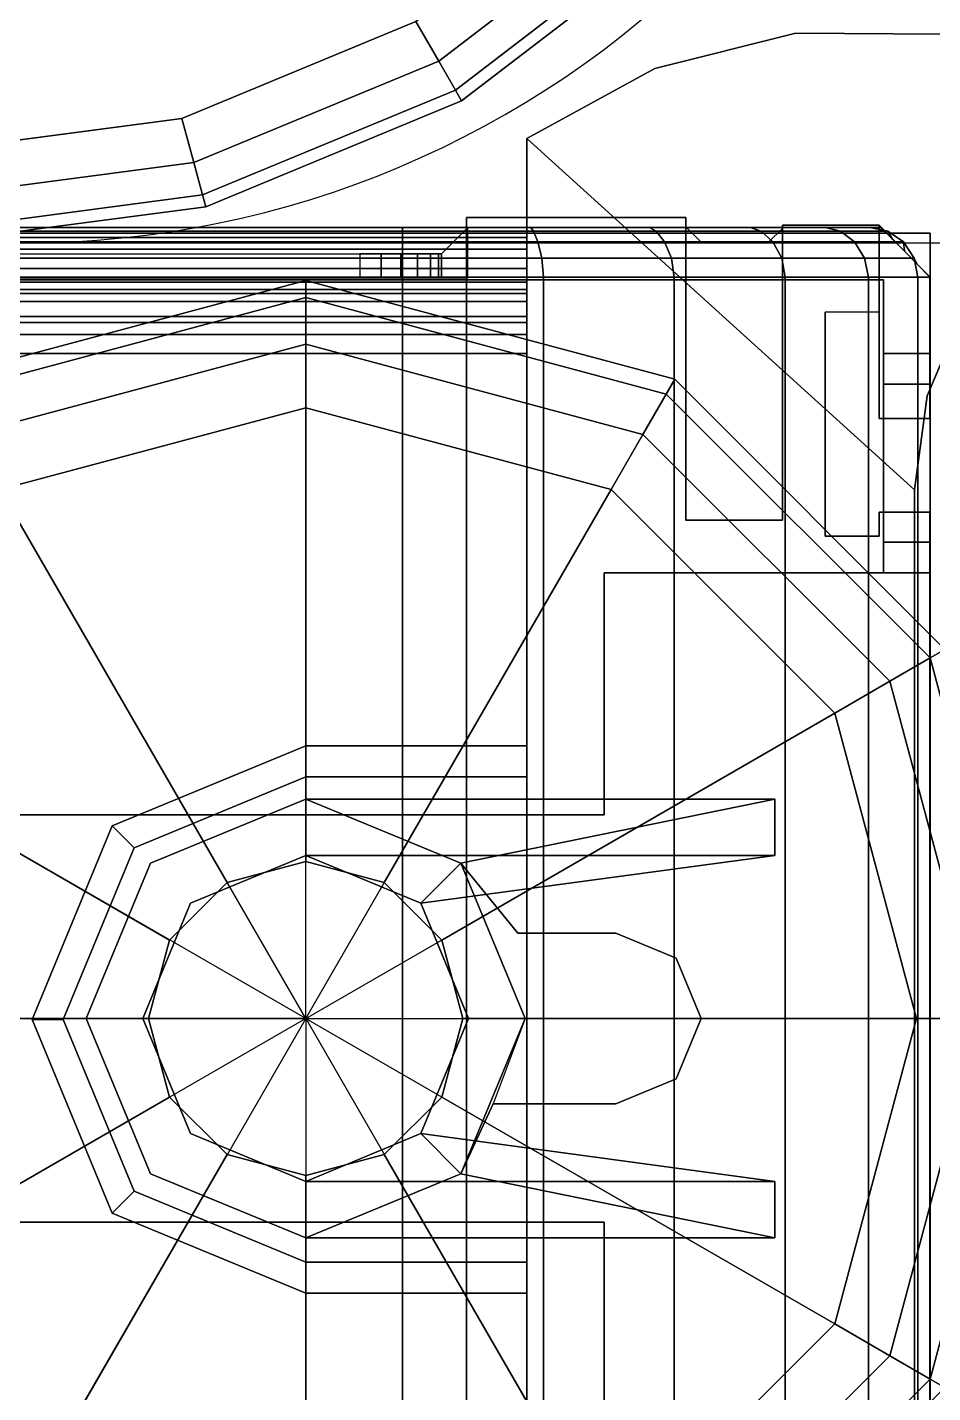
# Model space of a CAD drawing. Extents: x -170 to 1783, y -20 to 1205.
# Drawn here: x 526.998 to 528.165, y 285.153 to 286.914 of the extents above; entities that cross this region are included whole.
import ezdxf

# ---------------------------------------------------------------- set-up
doc = ezdxf.new("R2010")
doc.units = 0
doc.header["$LTSCALE"] = 96
doc.header["$MEASUREMENT"] = 0
for name, color, linetype in [('A-FURN-3-PANEL-GLIDE', 7, 'Continuous'), ('A-FURN-3-PANEL-GLIDE-HOUSING', 7, 'Continuous'), ('A-FURN-3-PANEL-RACE', 7, 'Continuous'), ('A-FURN-3-PANEL-SIDE1', 7, 'Continuous'), ('A-FURN-3-PANEL-TOPCAP', 7, 'Continuous'), ('A-FURN-3-PANEL-TRIM', 7, 'Continuous'), ('A-FURN-3-WKSF-TOP', 7, 'Continuous'), ('A-FURN-3-WKSF-TRIM', 7, 'Continuous'), ('A-FURN-P-PNLS', 7, 'Continuous'), ('A-FURN-P-PNLS-POWR', 7, 'Continuous'), ('A-FURN-P-WKSF', 7, 'Continuous'), ('MAIN_PANEL', 7, 'Continuous'), ('MAIN_WKSURF', 7, 'Continuous')]:
    doc.layers.add(name, color=color, linetype=linetype)

# ---------------------------------------------------------------- blocks, each defined once
blk = doc.blocks.new('EC-EFP-444')
at = {"layer": 'A-FURN-3-PANEL-GLIDE', "color": 20, "linetype": 'Continuous'}
for points in [[(0.0798, 1.4649, 0.2464), (0.0608, 1.4759, 0.1642), (0.4091, 1.8242, 0.1642), (0.4201, 1.8052, 0.2464)], [(0.0608, 1.4759, 0.1642), (0.0798, 1.4649, 0.0821), (0.4201, 1.8052, 0.0821), (0.4091, 1.8242, 0.1642)], [(0.1319, 1.4348, 0.3065), (0.0798, 1.4649, 0.2464), (0.4201, 1.8052, 0.2464), (0.4502, 1.7531, 0.3065)], [(0.0798, 1.4649, 0.0821), (0.1319, 1.4348, 0.022), (0.4502, 1.7531, 0.022), (0.4201, 1.8052, 0.0821)], [(0.7837, 1.1754, 0.3285), (0.4912, 1.682, 0.3285), (0.885, 1.7875, 0.3285), (0.885, 1.2025, 0.3285)], [(0.885, 1.2025, 0.3285), (0.885, 1.7875, 0.3285), (1.2787, 1.682, 0.3285), (0.9862, 1.1754, 0.3285)], [(0.203, 1.3937, 0.3285), (0.1319, 1.4348, 0.3065), (0.4502, 1.7531, 0.3065), (0.4912, 1.682, 0.3285)], [(0.1319, 1.4348, 0.022), (0.203, 1.3937), (0.4912, 1.682), (0.4502, 1.7531, 0.022)], [(0.7096, 1.1013, 0.3285), (0.203, 1.3937, 0.3285), (0.4912, 1.682, 0.3285), (0.7837, 1.1754, 0.3285)], [(0.9862, 1.1754, 0.3285), (1.2787, 1.682, 0.3285), (1.567, 1.3937, 0.3285), (1.0604, 1.1013, 0.3285)], [(-0.0447, 1, 0.2464), (-0.0668, 1, 0.1642), (0.0608, 1.4759, 0.1642), (0.0798, 1.4649, 0.2464)], [(-0.0668, 1, 0.1642), (-0.0447, 1, 0.0821), (0.0798, 1.4649, 0.0821), (0.0608, 1.4759, 0.1642)], [(0.0154, 1, 0.3065), (-0.0447, 1, 0.2464), (0.0798, 1.4649, 0.2464), (0.1319, 1.4348, 0.3065)], [(-0.0447, 1, 0.0821), (0.0154, 1, 0.022), (0.1319, 1.4348, 0.022), (0.0798, 1.4649, 0.0821)], [(0.0975, 1, 0.3285), (0.0154, 1, 0.3065), (0.1319, 1.4348, 0.3065), (0.203, 1.3937, 0.3285)], [(0.0154, 1, 0.022), (0.0975, 1), (0.203, 1.3937), (0.1319, 1.4348, 0.022)], [(0.6825, 1, 0.3285), (0.0975, 1, 0.3285), (0.203, 1.3937, 0.3285), (0.7096, 1.1013, 0.3285)], [(1.0604, 1.1013, 0.3285), (1.567, 1.3937, 0.3285), (1.6725, 1, 0.3285), (1.0875, 1, 0.3285)], [(0.7837, 1.1754, 3.5747), (0.7837, 1.1754, 0.3285), (0.885, 1.2025, 0.3285), (0.885, 1.2025, 3.5747)], [(0.885, 1.2025, 3.5747), (0.885, 1.2025, 0.3285), (0.9862, 1.1754, 0.3285), (0.9862, 1.1754, 3.5747)], [(0.7096, 1.1013, 3.5747), (0.7096, 1.1013, 0.3285), (0.7837, 1.1754, 0.3285), (0.7837, 1.1754, 3.5747)], [(0.9862, 1.1754, 3.5747), (0.9862, 1.1754, 0.3285), (1.0604, 1.1013, 0.3285), (1.0604, 1.1013, 3.5747)], [(0.6825, 1, 3.5747), (0.6825, 1, 0.3285), (0.7096, 1.1013, 0.3285), (0.7096, 1.1013, 3.5747)], [(1.0604, 1.1013, 3.5747), (1.0604, 1.1013, 0.3285), (1.0875, 1, 0.3285), (1.0875, 1, 3.5747)], [(0.0798, 0.5351, 0.2464), (0.0608, 0.5241, 0.1642), (-0.0668, 1, 0.1642), (-0.0447, 1, 0.2464)], [(0.0608, 0.5241, 0.1642), (0.0798, 0.5351, 0.0821), (-0.0447, 1, 0.0821), (-0.0668, 1, 0.1642)], [(0.1319, 0.5652, 0.3065), (0.0798, 0.5351, 0.2464), (-0.0447, 1, 0.2464), (0.0154, 1, 0.3065)], [(0.0798, 0.5351, 0.0821), (0.1319, 0.5652, 0.022), (0.0154, 1, 0.022), (-0.0447, 1, 0.0821)], [(0.203, 0.6063, 0.3285), (0.1319, 0.5652, 0.3065), (0.0154, 1, 0.3065), (0.0975, 1, 0.3285)], [(0.1319, 0.5652, 0.022), (0.203, 0.6063), (0.0975, 1), (0.0154, 1, 0.022)], [(0.7096, 0.8988, 0.3285), (0.203, 0.6063, 0.3285), (0.0975, 1, 0.3285), (0.6825, 1, 0.3285)], [(0.7096, 0.8988, 3.5747), (0.7096, 0.8988, 0.3285), (0.6825, 1, 0.3285), (0.6825, 1, 3.5747)], [(1.0875, 1, 3.5747), (1.0875, 1, 0.3285), (1.0604, 0.8988, 0.3285), (1.0604, 0.8988, 3.5747)], [(1.0875, 1, 0.3285), (1.6725, 1, 0.3285), (1.567, 0.6063, 0.3285), (1.0604, 0.8988, 0.3285)], [(0.7837, 0.8246, 0.3285), (0.4912, 0.318, 0.3285), (0.203, 0.6063, 0.3285), (0.7096, 0.8988, 0.3285)], [(0.7837, 0.8246, 3.5747), (0.7837, 0.8246, 0.3285), (0.7096, 0.8988, 0.3285), (0.7096, 0.8988, 3.5747)], [(1.0604, 0.8988, 3.5747), (1.0604, 0.8988, 0.3285), (0.9862, 0.8246, 0.3285), (0.9862, 0.8246, 3.5747)], [(1.0604, 0.8988, 0.3285), (1.567, 0.6063, 0.3285), (1.2787, 0.318, 0.3285), (0.9862, 0.8246, 0.3285)], [(0.885, 0.7975, 0.3285), (0.885, 0.2125, 0.3285), (0.4912, 0.318, 0.3285), (0.7837, 0.8246, 0.3285)], [(0.885, 0.7975, 3.5747), (0.885, 0.7975, 0.3285), (0.7837, 0.8246, 0.3285), (0.7837, 0.8246, 3.5747)], [(0.9862, 0.8246, 3.5747), (0.9862, 0.8246, 0.3285), (0.885, 0.7975, 0.3285), (0.885, 0.7975, 3.5747)], [(0.9862, 0.8246, 0.3285), (1.2787, 0.318, 0.3285), (0.885, 0.2125, 0.3285), (0.885, 0.7975, 0.3285)], [(0.4912, 0.318, 0.3285), (0.4502, 0.2469, 0.3065), (0.1319, 0.5652, 0.3065), (0.203, 0.6063, 0.3285)], [(0.4502, 0.2469, 0.022), (0.4912, 0.318), (0.203, 0.6063), (0.1319, 0.5652, 0.022)], [(0.4502, 0.2469, 0.3065), (0.4201, 0.1948, 0.2464), (0.0798, 0.5351, 0.2464), (0.1319, 0.5652, 0.3065)], [(0.4201, 0.1948, 0.0821), (0.4502, 0.2469, 0.022), (0.1319, 0.5652, 0.022), (0.0798, 0.5351, 0.0821)], [(0.4201, 0.1948, 0.2464), (0.4091, 0.1758, 0.1642), (0.0608, 0.5241, 0.1642), (0.0798, 0.5351, 0.2464)], [(0.4091, 0.1758, 0.1642), (0.4201, 0.1948, 0.0821), (0.0798, 0.5351, 0.0821), (0.0608, 0.5241, 0.1642)], [(0.885, 0.2125, 0.3285), (0.885, 0.1304, 0.3065), (0.4502, 0.2469, 0.3065), (0.4912, 0.318, 0.3285)], [(0.885, 0.1304, 0.022), (0.885, 0.2125), (0.4912, 0.318), (0.4502, 0.2469, 0.022)], [(1.2787, 0.318, 0.3285), (1.3198, 0.2469, 0.3065), (0.885, 0.1304, 0.3065), (0.885, 0.2125, 0.3285)], [(1.3198, 0.2469, 0.022), (1.2787, 0.318), (0.885, 0.2125), (0.885, 0.1304, 0.022)], [(0.885, 0.1304, 0.3065), (0.885, 0.0703, 0.2464), (0.4201, 0.1948, 0.2464), (0.4502, 0.2469, 0.3065)], [(0.885, 0.0703, 0.0821), (0.885, 0.1304, 0.022), (0.4502, 0.2469, 0.022), (0.4201, 0.1948, 0.0821)], [(1.3198, 0.2469, 0.3065), (1.3499, 0.1948, 0.2464), (0.885, 0.0703, 0.2464), (0.885, 0.1304, 0.3065)], [(1.3499, 0.1948, 0.0821), (1.3198, 0.2469, 0.022), (0.885, 0.1304, 0.022), (0.885, 0.0703, 0.0821)], [(0.885, 0.0703, 0.2464), (0.885, 0.0483, 0.1642), (0.4091, 0.1758, 0.1642), (0.4201, 0.1948, 0.2464)], [(0.885, 0.0483, 0.1642), (0.885, 0.0703, 0.0821), (0.4201, 0.1948, 0.0821), (0.4091, 0.1758, 0.1642)], [(1.3499, 0.1948, 0.2464), (1.3609, 0.1758, 0.1642), (0.885, 0.0483, 0.1642), (0.885, 0.0703, 0.2464)], [(1.3609, 0.1758, 0.1642), (1.3499, 0.1948, 0.0821), (0.885, 0.0703, 0.0821), (0.885, 0.0483, 0.1642)]]:
    blk.add_3dface(points, dxfattribs=at)
at = {"layer": 'A-FURN-3-PANEL-GLIDE', "color": 20, "linetype": 'Continuous', "invisible_edges": 12}
for points in [[(0.885, 1), (0.885, 1.7875), (0.4912, 1.682)], [(0.885, 1), (1.2787, 1.682), (0.885, 1.7875)], [(0.885, 1), (0.4912, 1.682), (0.203, 1.3937)], [(0.885, 1), (1.567, 1.3937), (1.2787, 1.682)], [(0.885, 1), (0.203, 1.3937), (0.0975, 1)], [(0.885, 1), (1.6725, 1), (1.567, 1.3937)], [(0.885, 1), (0.0975, 1), (0.203, 0.6063)], [(0.885, 1), (0.203, 0.6063), (0.4912, 0.318)], [(0.885, 1), (0.4912, 0.318), (0.885, 0.2125)], [(0.885, 1), (0.885, 0.2125), (1.2787, 0.318)], [(0.885, 1), (1.2787, 0.318), (1.567, 0.6063)], [(0.885, 1), (1.567, 0.6063), (1.6725, 1)]]:
    blk.add_3dface(points, dxfattribs=at)
at = {"layer": 'A-FURN-3-PANEL-GLIDE-HOUSING', "color": 40, "linetype": 'Continuous'}
for points in [[(0.6, 1.3543, 4.1997), (0.6, 1.3143, 4.2397), (0.8848, 1.3143, 4.2397), (0.8848, 1.3543, 4.1997)], [(0.6, 1.3543, 3.6147), (0.6, 1.3543, 4.1997), (0.8848, 1.3543, 4.1997), (0.8848, 1.3543, 3.6147)], [(0.6, 1.3143, 3.5747), (0.6, 1.3543, 3.6147), (0.8848, 1.3543, 3.6147), (0.8848, 1.3143, 3.5747)], [(1.1344, 1.2509, 3.6147), (0.8848, 1.3543, 3.6147), (0.8848, 1.3543, 4.1997), (1.1344, 1.2509, 4.1997)], [(1.1344, 1.2509, 4.1997), (0.8848, 1.3543, 4.1997), (0.8848, 1.3143, 4.2397), (1.1061, 1.2227, 4.2397)], [(1.1061, 1.2227, 3.5747), (0.8848, 1.3143, 3.5747), (0.8848, 1.3543, 3.6147), (1.1344, 1.2509, 3.6147)], [(0.6849, 1.2001, 2.2447), (0.885, 1.283, 3.5747), (0.28, 1.283, 3.5747), (0.28, 1.283, 3.3867)], [(0.28, 1.21, 3.5747), (0.28, 1.21, 3.3867), (0.28, 1.283, 3.3867), (0.28, 1.283, 3.5747)], [(0.28, 1.283, 3.3867), (0.28, 1.21, 3.3867), (0.7365, 1.1485, 2.2447), (0.6849, 1.2001, 2.2447)], [(0.885, 1.283, 3.5747), (0.6849, 1.2001, 2.2447), (0.6849, 1.2001, 1.7347), (0.885, 1.283, 1.7347)], [(1.0851, 1.2001, 3.5747), (0.885, 1.283, 3.5747), (0.885, 1.283, 1.7347), (1.0851, 1.2001, 1.7347)], [(1.2378, 1.0013, 4.1997), (1.1344, 1.2509, 4.1997), (1.1061, 1.2227, 4.2397), (1.1978, 1.0013, 4.2397)], [(1.1978, 1.0013, 3.5747), (1.1061, 1.2227, 3.5747), (1.1344, 1.2509, 3.6147), (1.2378, 1.0013, 3.6147)], [(1.2378, 1.0013, 3.6147), (1.1344, 1.2509, 3.6147), (1.1344, 1.2509, 4.1997), (1.2378, 1.0013, 4.1997)], [(0.28, 1.21, 3.3867), (0.28, 1.21, 3.5747), (0.885, 1.21, 3.5747), (0.7365, 1.1485, 2.2447)], [(0.6849, 1.2001, 1.7347), (0.602, 1, 1.7347), (0.602, 1, 2.2447), (0.6849, 1.2001, 2.2447)], [(0.6849, 1.2001, 2.2447), (0.602, 1, 2.2447), (0.6432, 1.11, 2.2447)], [(0.6432, 1.11, 1.7347), (0.6849, 1.2001, 1.7347), (0.6849, 1.2001, 2.2447), (0.6432, 1.11, 2.2447)], [(0.885, 1.21, 1.7347), (0.7365, 1.1485, 1.7347), (0.7365, 1.1485, 2.2447), (0.885, 1.21, 3.5747)], [(1.0335, 1.1485, 1.7347), (0.885, 1.21, 1.7347), (0.885, 1.21, 3.5747), (1.0335, 1.1485, 3.5747)], [(1.168, 1, 3.5747), (1.0851, 1.2001, 3.5747), (1.0851, 1.2001, 1.7347), (1.168, 1, 1.7347)], [(0.7365, 1.1485, 1.7347), (0.675, 1, 1.7347), (0.675, 1, 2.2447), (0.7365, 1.1485, 2.2447)], [(1.095, 1, 1.7347), (1.0335, 1.1485, 1.7347), (1.0335, 1.1485, 3.5747), (1.095, 1, 3.5747)], [(0.485, 1.11, 2.2447), (0.4072, 1.0778, 2.2447), (0.4072, 1.0778, 1.7347), (0.485, 1.11, 1.7347)], [(0.485, 1.11, 1.7347), (0.6432, 1.11, 1.7347), (0.6432, 1.11, 2.2447), (0.485, 1.11, 2.2447)], [(0.4072, 1.0778, 2.2447), (0.375, 1, 2.2447), (0.375, 1, 1.7347), (0.4072, 1.0778, 1.7347)], [(0.375, 1, 2.2447), (0.4072, 0.9222, 2.2447), (0.4072, 0.9222, 1.7347), (0.375, 1, 1.7347)], [(0.602, 1, 1.7347), (0.6849, 0.7999, 1.7347), (0.6849, 0.7999, 2.2447), (0.602, 1, 2.2447)], [(0.675, 1, 1.7347), (0.7365, 0.8515, 1.7347), (0.7365, 0.8515, 2.2447), (0.675, 1, 2.2447)], [(1.0335, 0.8515, 1.7347), (1.095, 1, 1.7347), (1.095, 1, 3.5747), (1.0335, 0.8515, 3.5747)], [(1.0851, 0.7999, 3.5747), (1.168, 1, 3.5747), (1.168, 1, 1.7347), (1.0851, 0.7999, 1.7347)], [(1.1344, 0.7517, 4.1997), (1.2378, 1.0013, 4.1997), (1.1978, 1.0013, 4.2397), (1.1061, 0.78, 4.2397)], [(1.1061, 0.78, 3.5747), (1.1978, 1.0013, 3.5747), (1.2378, 1.0013, 3.6147), (1.1344, 0.7517, 3.6147)], [(1.1344, 0.7517, 3.6147), (1.2378, 1.0013, 3.6147), (1.2378, 1.0013, 4.1997), (1.1344, 0.7517, 4.1997)], [(0.4072, 0.9222, 2.2447), (0.485, 0.89, 2.2447), (0.485, 0.89, 1.7347), (0.4072, 0.9222, 1.7347)], [(0.6116, 0.89, 2.2447), (0.6116, 0.89, 1.7347), (0.485, 0.89, 1.7347), (0.485, 0.89, 2.2447)], [(0.6849, 0.7999, 1.7347), (0.6116, 0.89, 1.7347), (0.6116, 0.89, 2.2447), (0.6849, 0.7999, 2.2447)], [(0.28, 0.79, 3.3867), (0.28, 0.717, 3.3867), (0.6849, 0.7999, 2.2447), (0.7365, 0.8515, 2.2447)], [(0.7365, 0.8515, 1.7347), (0.885, 0.79, 1.7347), (0.885, 0.79, 3.5747), (0.7365, 0.8515, 2.2447)], [(0.885, 0.79, 1.7347), (1.0335, 0.8515, 1.7347), (1.0335, 0.8515, 3.5747), (0.885, 0.79, 3.5747)], [(0.6849, 0.7999, 2.2447), (0.885, 0.717, 3.5747), (0.885, 0.717, 1.7347), (0.6849, 0.7999, 1.7347)], [(0.885, 0.717, 3.5747), (1.0851, 0.7999, 3.5747), (1.0851, 0.7999, 1.7347), (0.885, 0.717, 1.7347)], [(0.28, 0.79, 3.3867), (0.28, 0.79, 3.5747), (0.28, 0.717, 3.5747), (0.28, 0.717, 3.3867)], [(0.8848, 0.6483, 4.1997), (1.1344, 0.7517, 4.1997), (1.1061, 0.78, 4.2397), (0.8848, 0.6883, 4.2397)], [(0.8848, 0.6883, 3.5747), (1.1061, 0.78, 3.5747), (1.1344, 0.7517, 3.6147), (0.8848, 0.6483, 3.6147)], [(0.8848, 0.6483, 3.6147), (1.1344, 0.7517, 3.6147), (1.1344, 0.7517, 4.1997), (0.8848, 0.6483, 4.1997)], [(0.8848, 0.6483, 4.1997), (0.8848, 0.6883, 4.2397), (0.6, 0.6883, 4.2397), (0.6, 0.6483, 4.1997)], [(0.8848, 0.6883, 3.5747), (0.8848, 0.6483, 3.6147), (0.6, 0.6483, 3.6147), (0.6, 0.6883, 3.5747)], [(0.8848, 0.6483, 4.1997), (0.6, 0.6483, 4.1997), (0.6, 0.6483, 3.6147), (0.8848, 0.6483, 3.6147)]]:
    blk.add_3dface(points, dxfattribs=at)
for points, invisible_edges in [([(0.6, 0.6883, 4.2397), (0.8848, 0.6883, 4.2397), (0.8848, 1.3143, 4.2397), (0.6, 1.3143, 4.2397)], 2), ([(0.6002, 1.283, 3.5747), (0.6, 1.3143, 3.5747), (0.8848, 1.3143, 3.5747), (0.885, 1.283, 3.5747)], 4), ([(1.1061, 0.78, 4.2397), (1.1061, 1.2227, 4.2397), (0.8848, 1.3143, 4.2397), (0.8848, 0.6883, 4.2397)], 5), ([(1.1061, 1.2227, 3.5747), (1.0851, 1.2001, 3.5747), (0.885, 1.283, 3.5747), (0.8848, 1.3143, 3.5747)], 5), ([(0.28, 1.21, 3.5747), (0.28, 1.283, 3.5747), (0.885, 1.283, 3.5747), (0.885, 1.21, 3.5747)], 4), ([(0.885, 1.21, 1.7347), (0.885, 1.283, 1.7347), (0.6849, 1.2001, 1.7347), (0.7365, 1.1485, 1.7347)], 5), ([(1.0335, 1.1485, 1.7347), (1.0851, 1.2001, 1.7347), (0.885, 1.283, 1.7347), (0.885, 1.21, 1.7347)], 5), ([(0.885, 1.21, 3.5747), (0.885, 1.283, 3.5747), (1.0851, 1.2001, 3.5747), (1.0335, 1.1485, 3.5747)], 5), ([(1.1978, 1.0013, 3.5747), (1.168, 1, 3.5747), (1.0851, 1.2001, 3.5747), (1.1061, 1.2227, 3.5747)], 5), ([(1.1978, 1.0013, 4.2397), (1.1061, 1.2227, 4.2397), (1.1061, 0.78, 4.2397)], 2), ([(0.7365, 1.1485, 1.7347), (0.6849, 1.2001, 1.7347), (0.602, 1, 1.7347), (0.675, 1, 1.7347)], 5), ([(0.6849, 1.2001, 2.2447), (0.7365, 1.1485, 2.2447), (0.675, 1, 2.2447), (0.602, 1, 2.2447)], 12), ([(0.6849, 1.2001, 1.7347), (0.6432, 1.11, 1.7347), (0.602, 1, 1.7347)], 2), ([(1.095, 1, 1.7347), (1.168, 1, 1.7347), (1.0851, 1.2001, 1.7347), (1.0335, 1.1485, 1.7347)], 5), ([(1.0851, 1.2001, 3.5747), (1.168, 1, 3.5747), (1.095, 1, 3.5747), (1.0335, 1.1485, 3.5747)], 10), ([(0.485, 1.11, 1.7347), (0.4072, 1.0778, 1.7347), (0.4072, 0.9222, 1.7347), (0.485, 0.89, 1.7347)], 10), ([(0.485, 1.11, 2.2447), (0.485, 0.89, 2.2447), (0.4072, 0.9222, 2.2447), (0.4072, 1.0778, 2.2447)], 5), ([(0.485, 1.11, 1.7347), (0.602, 1, 1.7347), (0.6432, 1.11, 1.7347)], 3), ([(0.602, 1, 1.7347), (0.485, 1.11, 1.7347), (0.485, 0.89, 1.7347)], 15), ([(0.485, 1.11, 2.2447), (0.6432, 1.11, 2.2447), (0.602, 1, 2.2447)], 14), ([(0.602, 1, 2.2447), (0.485, 0.89, 2.2447), (0.485, 1.11, 2.2447)], 15), ([(0.4072, 1.0778, 2.2447), (0.4072, 0.9222, 2.2447), (0.375, 1, 2.2447)], 1), ([(0.4072, 1.0778, 1.7347), (0.375, 1, 1.7347), (0.4072, 0.9222, 1.7347)], 12), ([(0.602, 1, 1.7347), (0.485, 0.89, 1.7347), (0.6116, 0.89, 1.7347)], 13), ([(0.602, 1, 2.2447), (0.6116, 0.89, 2.2447), (0.485, 0.89, 2.2447)], 13), ([(0.675, 1, 1.7347), (0.602, 1, 1.7347), (0.6849, 0.7999, 1.7347), (0.7365, 0.8515, 1.7347)], 5), ([(0.602, 1, 2.2447), (0.675, 1, 2.2447), (0.7365, 0.8515, 2.2447), (0.6849, 0.7999, 2.2447)], 9), ([(0.602, 1, 1.7347), (0.6116, 0.89, 1.7347), (0.6849, 0.7999, 1.7347)], 1), ([(0.602, 1, 2.2447), (0.6849, 0.7999, 2.2447), (0.6116, 0.89, 2.2447)], 13), ([(1.0851, 0.7999, 1.7347), (1.168, 1, 1.7347), (1.095, 1, 1.7347), (1.0335, 0.8515, 1.7347)], 10), ([(1.0851, 0.7999, 3.5747), (1.0335, 0.8515, 3.5747), (1.095, 1, 3.5747), (1.168, 1, 3.5747)], 5), ([(1.1061, 0.78, 3.5747), (1.0851, 0.7999, 3.5747), (1.168, 1, 3.5747), (1.1978, 1.0013, 3.5747)], 5), ([(0.885, 0.79, 3.5747), (0.28, 0.79, 3.5747), (0.28, 0.79, 3.3867), (0.7365, 0.8515, 2.2447)], 8), ([(0.6849, 0.7999, 1.7347), (0.885, 0.717, 1.7347), (0.885, 0.79, 1.7347), (0.7365, 0.8515, 1.7347)], 10), ([(0.885, 0.717, 1.7347), (1.0851, 0.7999, 1.7347), (1.0335, 0.8515, 1.7347), (0.885, 0.79, 1.7347)], 10), ([(0.885, 0.717, 3.5747), (0.885, 0.79, 3.5747), (1.0335, 0.8515, 3.5747), (1.0851, 0.7999, 3.5747)], 5), ([(0.6849, 0.7999, 2.2447), (0.28, 0.717, 3.3867), (0.28, 0.717, 3.5747), (0.885, 0.717, 3.5747)], 8), ([(0.8848, 0.6883, 3.5747), (0.885, 0.717, 3.5747), (1.0851, 0.7999, 3.5747), (1.1061, 0.78, 3.5747)], 5), ([(0.28, 0.717, 3.5747), (0.28, 0.79, 3.5747), (0.885, 0.79, 3.5747), (0.885, 0.717, 3.5747)], 4), ([(0.6, 0.6883, 3.5747), (0.6002, 0.717, 3.5747), (0.885, 0.717, 3.5747), (0.8848, 0.6883, 3.5747)], 4)]:
    blk.add_3dface(points, dxfattribs=dict(at, invisible_edges=invisible_edges))
at = {"layer": 'A-FURN-3-PANEL-RACE', "color": 40, "linetype": 'Continuous'}
for points, invisible_edges in [([(2.098, 1.2625, 0.3963), (45.902, 1.2625, 0.3963), (0.5, 1.5745, 0.3963), (0.5, 1.2625, 0.3963)], 3), ([(47.5, 1.2625, 0.3963), (47.5, 1.5745, 0.3963), (0.5, 1.5745, 0.3963), (45.902, 1.2625, 0.3963)], 6), ([(2.098, 1.2625, 0.4563), (0.5, 1.2625, 0.4563), (0.5, 1.5745, 0.4563), (45.902, 1.2625, 0.4563)], 12), ([(47.5, 1.2625, 0.4563), (45.902, 1.2625, 0.4563), (0.5, 1.5745, 0.4563), (47.5, 1.5745, 0.4563)], 6), ([(0.5, 0.7375, 0.4563), (2.098, 0.7375, 0.4563), (47.5, 0.4255, 0.4563), (0.5, 0.4255, 0.4563)], 6), ([(0.5, 0.7375, 0.3963), (0.5, 0.4255, 0.3963), (47.5, 0.4255, 0.3963), (2.098, 0.7375, 0.3963)], 6), ([(0.5, 0.4255, 0.3963), (0.08, 0.4255, 0.3963), (0.08, -0.0125, 0.3963), (47.92, -0.0125, 0.3963)], 8), ([(0.08, 0.386, 1.7894), (0.08, 0.1819, 1.4986), (0.08, 0.4255, 0.3963), (0.08, 0.4255, 1.7894)], 2), ([(0.08, 0.4255, 0.3963), (0.14, 0.4255, 0.4563), (0.14, 0.4255, 1.7894), (0.08, 0.4255, 1.7894)], 1), ([(0.08, 0.1819, 1.4986), (0.08, 0.1425, 1.4986), (0.08, -0.0125, 0.3963), (0.08, 0.4255, 0.3963)], 10), ([(0.5, 0.4255, 0.3963), (0.5, 0.4255, 0.4563), (0.14, 0.4255, 0.4563), (0.08, 0.4255, 0.3963)], 4), ([(0.08, 0.4255, 3.245), (0.08, 0.4255, 3.515), (0.08, -0.0125, 3.515), (0.08, 0.1425, 3.1951)], 4), ([(0.14, 0.4255, 3.515), (0.14, 0.0475, 3.515), (0.08, -0.0125, 3.515), (0.08, 0.4255, 3.515)], 2), ([(0.5, 0.4255, 0.4563), (47.86, 0.0475, 0.4563), (0.14, 0.0475, 0.4563), (0.14, 0.4255, 0.4563)], 1), ([(0.14, 0.4255, 1.7894), (0.14, 0.4255, 0.4563), (0.14, 0.1819, 1.4986), (0.14, 0.386, 1.7894)], 2), ([(0.14, 0.4255, 0.4563), (0.14, 0.0475, 0.4563), (0.14, 0.1425, 1.4986), (0.14, 0.1819, 1.4986)], 10), ([(0.14, 0.1425, 3.1951), (0.14, 0.0475, 3.515), (0.14, 0.4255, 3.515), (0.14, 0.4255, 3.245)], 1), ([(47.5, 0.4255, 0.3963), (0.5, 0.4255, 0.3963), (47.92, -0.0125, 0.3963), (47.92, 0.4255, 0.3963)], 3), ([(47.5, 0.4255, 0.4563), (47.86, 0.4255, 0.4563), (47.86, 0.0475, 0.4563), (0.5, 0.4255, 0.4563)], 12), ([(0.08, 0.1425, 3.1951), (0.08, -0.0125, 3.515), (0.08, -0.0125, 0.3963), (0.08, 0.1425, 1.4986)], 5), ([(0.14, 0.0475, 0.4563), (0.14, 0.0475, 3.515), (0.14, 0.1425, 3.1951), (0.14, 0.1425, 1.4986)], 10), ([(0.6, 0.1425, 4.1797), (0.6, 0.1425, 4.2397), (0.6, 0.1024, 4.2344), (0.6, 0.1179, 4.1764)], 4), ([(0.6, 0.1179, 4.1764), (0.6, 0.1024, 4.2344), (0.6, 0.065, 4.2189), (0.6, 0.095, 4.1669)], 5), ([(0.6, 0.095, 4.1669), (0.6, 0.065, 4.2189), (0.6, 0.0329, 4.1943), (0.6, 0.0753, 4.1519)], 5), ([(0.6, 0.0753, 4.1519), (0.6, 0.0329, 4.1943), (0.6, 0.0082, 4.1622), (0.6, 0.0602, 4.1322)], 5), ([(0.6, 0.0602, 4.1322), (0.6, 0.0082, 4.1622), (0.6, -0.0072, 4.1248), (0.6, 0.0507, 4.1093)], 5), ([(0.14, 0.0475, 3.515), (0.6, 0.0475, 3.515), (0.6, -0.0125, 3.515), (0.08, -0.0125, 3.515)], 8), ([(0.14, 0.0475, 0.4563), (47.86, 0.0475, 0.4563), (47.86, 0.0475, 3.515), (0.14, 0.0475, 3.515)], 4), ([(0.6, 0.0507, 4.1093), (0.6, -0.0072, 4.1248), (0.6, -0.0125, 4.0847), (0.6, 0.0475, 4.0847)], 5), ([(0.6, 0.0475, 3.515), (47.4, 0.0475, 3.515), (47.4, 0.0475, 4.0847), (0.6, 0.0475, 4.0847)], 1), ([(0.6, 0.0475, 3.515), (0.6, 0.0475, 4.0847), (0.6, -0.0125, 4.0847), (0.6, -0.0125, 3.515)], 2), ([(47.92, -0.0125, 3.515), (47.92, -0.0125, 0.3963), (0.08, -0.0125, 0.3963), (0.08, -0.0125, 3.515)], 8), ([(47.4, -0.0125, 4.0847), (47.4, -0.0125, 3.515), (0.6, -0.0125, 3.515), (0.6, -0.0125, 4.0847)], 2)]:
    blk.add_3dface(points, dxfattribs=dict(at, invisible_edges=invisible_edges))
for points in [[(0.5, 1.2625, 0.3963), (0.5, 1.5745, 0.3963), (0.5, 1.5745, 0.4563), (0.5, 1.2625, 0.4563)], [(0.5, 1.2625, 0.4563), (2.098, 1.2625, 0.4563), (2.098, 1.2625, 0.3963), (0.5, 1.2625, 0.3963)], [(0.5, 0.7375, 0.4563), (0.5, 0.7375, 0.3963), (2.098, 0.7375, 0.3963), (2.098, 0.7375, 0.4563)], [(0.5, 0.7375, 0.3963), (0.5, 0.7375, 0.4563), (0.5, 0.4255, 0.4563), (0.5, 0.4255, 0.3963)], [(0.08, 0.4255, 1.7894), (0.14, 0.4255, 1.7894), (0.14, 0.386, 1.7894), (0.08, 0.386, 1.7894)], [(0.14, 0.4255, 3.245), (0.14, 0.4255, 3.515), (0.08, 0.4255, 3.515), (0.08, 0.4255, 3.245)], [(0.14, 0.1425, 3.1951), (0.14, 0.4255, 3.245), (0.08, 0.4255, 3.245), (0.08, 0.1425, 3.1951)], [(0.08, 0.386, 1.7894), (0.14, 0.386, 1.7894), (0.14, 0.1819, 1.4986), (0.08, 0.1819, 1.4986)], [(0.08, 0.1819, 1.4986), (0.14, 0.1819, 1.4986), (0.14, 0.1425, 1.4986), (0.08, 0.1425, 1.4986)], [(0.14, 0.1425, 1.4986), (0.14, 0.1425, 3.1951), (0.08, 0.1425, 3.1951), (0.08, 0.1425, 1.4986)], [(47.4, 0.1425, 4.1797), (47.4, 0.1425, 4.2397), (0.6, 0.1425, 4.2397), (0.6, 0.1425, 4.1797)], [(47.4, 0.1425, 4.2397), (47.4, 0.1024, 4.2344), (0.6, 0.1024, 4.2344), (0.6, 0.1425, 4.2397)], [(0.6, 0.1425, 4.1797), (0.6, 0.1179, 4.1764), (47.4, 0.1179, 4.1764), (47.4, 0.1425, 4.1797)], [(0.6, 0.1179, 4.1764), (0.6, 0.095, 4.1669), (47.4, 0.095, 4.1669), (47.4, 0.1179, 4.1764)], [(47.4, 0.1024, 4.2344), (47.4, 0.065, 4.2189), (0.6, 0.065, 4.2189), (0.6, 0.1024, 4.2344)], [(0.6, 0.095, 4.1669), (0.6, 0.0753, 4.1519), (47.4, 0.0753, 4.1519), (47.4, 0.095, 4.1669)], [(0.6, 0.0753, 4.1519), (0.6, 0.0602, 4.1322), (47.4, 0.0602, 4.1322), (47.4, 0.0753, 4.1519)], [(47.4, 0.065, 4.2189), (47.4, 0.0329, 4.1943), (0.6, 0.0329, 4.1943), (0.6, 0.065, 4.2189)], [(0.6, 0.0602, 4.1322), (0.6, 0.0507, 4.1093), (47.4, 0.0507, 4.1093), (47.4, 0.0602, 4.1322)], [(0.6, 0.0507, 4.1093), (0.6, 0.0475, 4.0847), (47.4, 0.0475, 4.0847), (47.4, 0.0507, 4.1093)], [(47.4, 0.0329, 4.1943), (47.4, 0.0082, 4.1622), (0.6, 0.0082, 4.1622), (0.6, 0.0329, 4.1943)], [(47.4, 0.0082, 4.1622), (47.4, -0.0072, 4.1248), (0.6, -0.0072, 4.1248), (0.6, 0.0082, 4.1622)], [(47.4, -0.0072, 4.1248), (47.4, -0.0125, 4.0847), (0.6, -0.0125, 4.0847), (0.6, -0.0072, 4.1248)]]:
    blk.add_3dface(points, dxfattribs=at)
at = {"layer": 'A-FURN-3-PANEL-SIDE1', "color": 7, "linetype": 'Continuous'}
for points in [[(47.3224, 1.955, 43.7401), (47.3228, 0.045, 43.7401), (0.6776, 0.045, 43.7401), (0.6776, 1.955, 43.7401)], [(0.6776, 0.045, 4.2397), (0.6776, 1.955, 4.2397), (0.6776, 1.955, 43.7401), (0.6776, 0.045, 43.7401)], [(47.3224, 0.045, 4.2397), (47.3224, 1.955, 4.2397), (0.6776, 1.955, 4.2397), (0.6776, 0.045, 4.2397)], [(47.3228, 0.045, 43.7401), (47.3224, 0.045, 4.2397), (0.6776, 0.045, 4.2397), (0.6776, 0.045, 43.7401)]]:
    blk.add_3dface(points, dxfattribs=at)
at = {"layer": 'A-FURN-3-PANEL-TOPCAP', "color": 60, "linetype": 'Continuous'}
for points, invisible_edges in [([(0.1285, -0.0047, 43.635), (0.144, -0.02, 43.635), (0.144, 2.02, 43.635), (0.1285, 2.0047, 43.635)], 10), ([(0.144, -0.02, 43.635), (0.269, -0.02, 43.635), (0.269, 2.02, 43.635), (0.144, 2.02, 43.635)], 10), ([(0.289, 2, 43.635), (0.269, 2.02, 43.635), (0.269, -0.02, 43.635), (0.289, 0, 43.635)], 10), ([(0.394, 2.02, 43.635), (0.3741, 2, 43.635), (0.3741, 0, 43.635), (0.394, -0.02, 43.635)], 10), ([(0.676, 2.02, 43.635), (0.394, 2.02, 43.635), (0.394, -0.02, 43.635), (0.676, -0.02, 43.635)], 10), ([(0.1285, 2.0047, 43.635), (0.1129, 1.9894, 43.635), (0.1129, 0.0106, 43.635), (0.1285, -0.0047, 43.635)], 10), ([(0.289, 0, 43.635), (0.3741, 0, 43.635), (0.3741, 2, 43.635), (0.289, 2, 43.635)], 10), ([(0.0965, 1.9727, 43.635), (0.08, 1.956, 43.635), (0.08, 0.044, 43.635), (0.0965, 0.0273, 43.635)], 8), ([(0.0965, 0.0273, 43.635), (0.1129, 0.0106, 43.635), (0.1129, 1.9894, 43.635), (0.0965, 1.9727, 43.635)], 10), ([(0.815, 0.045, 43.7401), (0.815, -0.02, 43.7741), (47.185, 0.014, 43.7401), (47.185, 0.045, 43.7401)], 1), ([(0.676, -0.02, 43.635), (0.6807, -0.02, 43.671), (0.7136, 0.014, 43.6622), (0.71, 0.014, 43.635)], 2), ([(0.6807, -0.02, 43.671), (0.6946, -0.02, 43.7045), (0.724, 0.014, 43.6875), (0.7136, 0.014, 43.6622)], 10), ([(0.6946, -0.02, 43.7045), (0.7167, -0.02, 43.7333), (0.7407, 0.014, 43.7093), (0.724, 0.014, 43.6875)], 10), ([(0.7167, -0.02, 43.7333), (0.7455, -0.02, 43.7554), (0.7625, 0.014, 43.726), (0.7407, 0.014, 43.7093)], 10), ([(0.7455, -0.02, 43.7554), (0.779, -0.02, 43.7693), (0.7878, 0.014, 43.7365), (0.7625, 0.014, 43.726)], 10), ([(0.779, -0.02, 43.7693), (0.815, -0.02, 43.7741), (0.815, 0.014, 43.7401), (0.7878, 0.014, 43.7365)], 10), ([(47.185, -0.02, 43.7741), (47.185, 0.014, 43.7401), (0.815, 0.014, 43.7401), (0.815, -0.02, 43.7741)], 5), ([(0.269, -0.02, 43.635), (0.2783, -0.02, 43.7687), (0.2976, 0, 43.7635), (0.289, 0, 43.635)], 2), ([(0.2783, -0.02, 43.7687), (0.3232, -0.02, 43.8949), (0.3405, 0, 43.8849), (0.2976, 0, 43.7635)], 10), ([(0.289, 0, 43.635), (0.2976, 0, 43.7635), (0.3798, 0, 43.7415), (0.3741, 0, 43.635)], 2), ([(0.2976, 0, 43.7635), (0.3405, 0, 43.8849), (0.4142, 0, 43.8424), (0.3798, 0, 43.7415)], 10), ([(0.3232, -0.02, 43.8949), (0.4005, -0.02, 44.0044), (0.4146, 0, 43.9903), (0.3405, 0, 43.8849)], 10), ([(0.3405, 0, 43.8849), (0.4146, 0, 43.9903), (0.4748, 0, 43.9301), (0.4142, 0, 43.8424)], 10), ([(0.3741, 0, 43.635), (0.3798, 0, 43.7415), (0.399, -0.02, 43.7363), (0.394, -0.02, 43.635)], 2), ([(0.3798, 0, 43.7415), (0.4142, 0, 43.8424), (0.4315, -0.02, 43.8323), (0.399, -0.02, 43.7363)], 10), ([(0.4005, -0.02, 44.0044), (0.5044, -0.02, 44.0891), (0.5144, 0, 44.0717), (0.4146, 0, 43.9903)], 10), ([(0.4142, 0, 43.8424), (0.4748, 0, 43.9301), (0.4889, -0.02, 43.9159), (0.4315, -0.02, 43.8323)], 10), ([(0.4146, 0, 43.9903), (0.5144, 0, 44.0717), (0.5569, 0, 43.998), (0.4748, 0, 43.9301)], 10), ([(0.4748, 0, 43.9301), (0.5569, 0, 43.998), (0.5669, -0.02, 43.9807), (0.4889, -0.02, 43.9159)], 10), ([(0.5044, -0.02, 44.0891), (0.6273, -0.02, 44.1426), (0.6324, 0, 44.1232), (0.5144, 0, 44.0717)], 10), ([(0.5144, 0, 44.0717), (0.6324, 0, 44.1232), (0.6544, 0, 44.0411), (0.5569, 0, 43.998)], 10), ([(0.5569, 0, 43.998), (0.6544, 0, 44.0411), (0.6596, -0.02, 44.0218), (0.5669, -0.02, 43.9807)], 10), ([(0.6273, -0.02, 44.1426), (0.76, -0.02, 44.161), (0.76, 0, 44.141), (0.6324, 0, 44.1232)], 10), ([(0.6324, 0, 44.1232), (0.76, 0, 44.141), (0.76, 0, 44.056), (0.6544, 0, 44.0411)], 10), ([(0.6544, 0, 44.0411), (0.76, 0, 44.056), (0.76, -0.02, 44.036), (0.6596, -0.02, 44.0218)], 10), ([(0.76, -0.02, 44.161), (47.24, -0.02, 44.161), (47.24, 0, 44.141), (0.76, 0, 44.141)], 10), ([(47.24, 0, 44.056), (0.76, 0, 44.056), (0.76, 0, 44.141), (47.24, 0, 44.141)], 10), ([(0.76, 0, 44.056), (47.24, 0, 44.056), (47.24, -0.02, 44.036), (0.76, -0.02, 44.036)], 10), ([(0.144, -0.02, 43.635), (0.1575, -0.02, 43.8011), (0.2783, -0.02, 43.7687), (0.269, -0.02, 43.635)], 2), ([(0.1575, -0.02, 43.8011), (0.2149, -0.02, 43.9575), (0.3232, -0.02, 43.8949), (0.2783, -0.02, 43.7687)], 10), ([(0.2149, -0.02, 43.9575), (0.3121, -0.02, 44.0929), (0.4005, -0.02, 44.0044), (0.3232, -0.02, 43.8949)], 10), ([(0.3121, -0.02, 44.0929), (0.4419, -0.02, 44.1974), (0.5044, -0.02, 44.0891), (0.4005, -0.02, 44.0044)], 10), ([(0.6807, -0.02, 43.671), (0.676, -0.02, 43.635), (0.394, -0.02, 43.635), (0.399, -0.02, 43.7363)], 8), ([(0.6946, -0.02, 43.7045), (0.6807, -0.02, 43.671), (0.399, -0.02, 43.7363), (0.4315, -0.02, 43.8323)], 10), ([(0.4315, -0.02, 43.8323), (0.4889, -0.02, 43.9159), (0.7167, -0.02, 43.7333), (0.6946, -0.02, 43.7045)], 10), ([(0.4419, -0.02, 44.1974), (0.5949, -0.02, 44.2633), (0.6273, -0.02, 44.1426), (0.5044, -0.02, 44.0891)], 10), ([(0.7455, -0.02, 43.7554), (0.7167, -0.02, 43.7333), (0.4889, -0.02, 43.9159), (0.5669, -0.02, 43.9807)], 10), ([(0.5669, -0.02, 43.9807), (0.6596, -0.02, 44.0218), (0.779, -0.02, 43.7693), (0.7455, -0.02, 43.7554)], 10), ([(0.5949, -0.02, 44.2633), (0.76, -0.02, 44.286), (0.76, -0.02, 44.161), (0.6273, -0.02, 44.1426)], 10), ([(0.815, -0.02, 43.7741), (0.779, -0.02, 43.7693), (0.6596, -0.02, 44.0218), (0.76, -0.02, 44.036)], 10), ([(0.76, -0.02, 44.161), (0.76, -0.02, 44.286), (47.24, -0.02, 44.286), (47.24, -0.02, 44.161)], 5), ([(47.185, -0.02, 43.7741), (0.815, -0.02, 43.7741), (0.76, -0.02, 44.036), (47.24, -0.02, 44.036)], 10)]:
    blk.add_3dface(points, dxfattribs=dict(at, invisible_edges=invisible_edges))
for points in [[(0.0957, 0.044, 43.8177), (0.08, 0.044, 43.635), (0.08, 1.956, 43.635), (0.0957, 1.956, 43.8177)], [(0.1595, 0.044, 43.9895), (0.0957, 0.044, 43.8177), (0.0957, 1.956, 43.8177), (0.1595, 1.956, 43.9895)], [(0.2668, 0.044, 44.1382), (0.1595, 0.044, 43.9895), (0.1595, 1.956, 43.9895), (0.2668, 1.956, 44.1382)], [(0.4099, 0.044, 44.2528), (0.2668, 0.044, 44.1382), (0.2668, 1.956, 44.1382), (0.4099, 1.956, 44.2528)], [(0.5783, 0.044, 44.3252), (0.4099, 0.044, 44.2528), (0.4099, 1.956, 44.2528), (0.5783, 1.956, 44.3252)], [(0.76, 0.044, 44.35), (0.5783, 0.044, 44.3252), (0.5783, 1.956, 44.3252), (0.76, 1.956, 44.35)], [(0.76, 0.044, 44.35), (0.76, 1.956, 44.35), (47.24, 1.956, 44.35), (47.24, 0.044, 44.35)], [(0.0965, 0.0273, 43.635), (0.08, 0.044, 43.635), (0.0957, 0.044, 43.8177), (0.1006, 0.0195, 43.8155)], [(0.1006, 0.0195, 43.8155), (0.0957, 0.044, 43.8177), (0.1595, 0.044, 43.9895), (0.1644, 0.0195, 43.9859)], [(0.1644, 0.0195, 43.9859), (0.1595, 0.044, 43.9895), (0.2668, 0.044, 44.1382), (0.2713, 0.0195, 44.1337)], [(0.2713, 0.0195, 44.1337), (0.2668, 0.044, 44.1382), (0.4099, 0.044, 44.2528), (0.4136, 0.0195, 44.248)], [(0.4136, 0.0195, 44.248), (0.4099, 0.044, 44.2528), (0.5783, 0.044, 44.3252), (0.5806, 0.0195, 44.3203)], [(0.5806, 0.0195, 44.3203), (0.5783, 0.044, 44.3252), (0.76, 0.044, 44.35), (0.76, 0.0195, 44.3451)], [(0.71, 0.045, 43.635), (0.676, 0.045, 43.635), (0.676, -0.02, 43.635), (0.71, 0.014, 43.635)], [(0.7136, 0.045, 43.6622), (0.71, 0.045, 43.635), (0.71, 0.014, 43.635), (0.7136, 0.014, 43.6622)], [(0.724, 0.045, 43.6875), (0.7136, 0.045, 43.6622), (0.7136, 0.014, 43.6622), (0.724, 0.014, 43.6875)], [(0.7407, 0.045, 43.7093), (0.724, 0.045, 43.6875), (0.724, 0.014, 43.6875), (0.7407, 0.014, 43.7093)], [(0.7625, 0.045, 43.726), (0.7407, 0.045, 43.7093), (0.7407, 0.014, 43.7093), (0.7625, 0.014, 43.726)], [(0.76, 0.0195, 44.3451), (0.76, 0.044, 44.35), (47.24, 0.044, 44.35), (47.24, 0.0195, 44.3451)], [(0.7878, 0.045, 43.7365), (0.7625, 0.045, 43.726), (0.7625, 0.014, 43.726), (0.7878, 0.014, 43.7365)], [(0.815, 0.045, 43.7401), (0.7878, 0.045, 43.7365), (0.7878, 0.014, 43.7365), (0.815, 0.014, 43.7401)], [(0.1129, 0.0106, 43.635), (0.0965, 0.0273, 43.635), (0.1006, 0.0195, 43.8155), (0.1143, -0.0013, 43.8104)], [(0.1143, -0.0013, 43.8104), (0.1006, 0.0195, 43.8155), (0.1644, 0.0195, 43.9859), (0.1774, -0.0013, 43.977)], [(0.1774, -0.0013, 43.977), (0.1644, 0.0195, 43.9859), (0.2713, 0.0195, 44.1337), (0.2828, -0.0013, 44.1222)], [(0.2828, -0.0013, 44.1222), (0.2713, 0.0195, 44.1337), (0.4136, 0.0195, 44.248), (0.4225, -0.0013, 44.2349)], [(0.4225, -0.0013, 44.2349), (0.4136, 0.0195, 44.248), (0.5806, 0.0195, 44.3203), (0.5856, -0.0013, 44.3065)], [(0.5856, -0.0013, 44.3065), (0.5806, 0.0195, 44.3203), (0.76, 0.0195, 44.3451), (0.76, -0.0013, 44.3313)], [(0.76, -0.0013, 44.3313), (0.76, 0.0195, 44.3451), (47.24, 0.0195, 44.3451), (47.24, -0.0013, 44.3313)], [(0.1285, -0.0047, 43.635), (0.1129, 0.0106, 43.635), (0.1143, -0.0013, 43.8104), (0.1344, -0.0151, 43.8047)], [(0.1344, -0.0151, 43.8047), (0.1143, -0.0013, 43.8104), (0.1774, -0.0013, 43.977), (0.1955, -0.0151, 43.9663)], [(0.144, -0.02, 43.635), (0.1285, -0.0047, 43.635), (0.1344, -0.0151, 43.8047), (0.1575, -0.02, 43.8011)], [(0.1575, -0.02, 43.8011), (0.1344, -0.0151, 43.8047), (0.1955, -0.0151, 43.9663), (0.2149, -0.02, 43.9575)], [(0.1955, -0.0151, 43.9663), (0.1774, -0.0013, 43.977), (0.2828, -0.0013, 44.1222), (0.2978, -0.0151, 44.1072)], [(0.2149, -0.02, 43.9575), (0.1955, -0.0151, 43.9663), (0.2978, -0.0151, 44.1072), (0.3121, -0.02, 44.0929)], [(0.2978, -0.0151, 44.1072), (0.2828, -0.0013, 44.1222), (0.4225, -0.0013, 44.2349), (0.4331, -0.0151, 44.2168)], [(0.3121, -0.02, 44.0929), (0.2978, -0.0151, 44.1072), (0.4331, -0.0151, 44.2168), (0.4419, -0.02, 44.1974)], [(0.4331, -0.0151, 44.2168), (0.4225, -0.0013, 44.2349), (0.5856, -0.0013, 44.3065), (0.5913, -0.0151, 44.2864)], [(0.4419, -0.02, 44.1974), (0.4331, -0.0151, 44.2168), (0.5913, -0.0151, 44.2864), (0.5949, -0.02, 44.2633)], [(0.5913, -0.0151, 44.2864), (0.5856, -0.0013, 44.3065), (0.76, -0.0013, 44.3313), (0.76, -0.0151, 44.3105)], [(0.5949, -0.02, 44.2633), (0.5913, -0.0151, 44.2864), (0.76, -0.0151, 44.3105), (0.76, -0.02, 44.286)], [(0.76, -0.0151, 44.3105), (0.76, -0.0013, 44.3313), (47.24, -0.0013, 44.3313), (47.24, -0.0151, 44.3105)], [(0.76, -0.02, 44.286), (0.76, -0.0151, 44.3105), (47.24, -0.0151, 44.3105), (47.24, -0.02, 44.286)]]:
    blk.add_3dface(points, dxfattribs=at)
at = {"layer": 'A-FURN-3-PANEL-TRIM', "color": 60, "linetype": 'Continuous'}
for points, invisible_edges in [([(0.395, 2.0328, 43.635), (0.6776, 2.0328, 43.635), (0.6776, -0.0328, 43.635), (0.395, -0.0328, 43.635)], 8), ([(0.6, -0.1348, 3.5747), (0.6, 1.6815, 3.5747), (0.1, 1.6815, 3.5747), (0.1, 0.3185, 3.5747)], 10), ([(0.6, -0.1348, 4.2397), (0.1, 0.3185, 4.2397), (0.1, 1.6815, 4.2397), (0.6, 1.6815, 4.2397)], 5), ([(0.1457, 0.3473, 43.635), (0.0802, 0.3473, 43.635), (0.0802, 1.6527, 43.635), (0.1457, 1.6527, 43.635)], 8), ([(0.2701, 1.6426, 43.635), (0.395, 1.6426, 43.635), (0.395, 0.3574, 43.635), (0.2701, 0.3574, 43.635)], 10), ([(0.1457, 1.6218, 43.635), (0.2155, 1.6218, 43.635), (0.2155, 0.3782, 43.635), (0.1457, 0.3782, 43.635)], 10), ([(0.0361, 0.0847, 3.5747), (0.6, -0.1348, 3.5747), (0.1, 0.3185, 3.5747), (0.0837, 0.1973, 3.5747)], 3), ([(0.0361, 0.0847, 4.2397), (0.0837, 0.1973, 4.2397), (0.1, 0.3185, 4.2397), (0.6, -0.1348, 4.2397)], 12), ([(0.0361, 0.0847, 3.8013), (0.0837, 0.1973, 3.8013), (0.1, 0.3185, 3.8013), (0.6, -0.1348, 3.8013)], 12), ([(0.0361, 0.0847, 4.013), (0.6, -0.1348, 4.013), (0.1, 0.3185, 4.013), (0.0837, 0.1973, 4.013)], 3), ([(0.2155, 0.0891, 4.2397), (0.2155, 0.0891, 43.635), (0.1457, 0.0891, 43.635), (0.1457, 0.0891, 4.2397)], 2), ([(0.1457, -0.0228, 43.635), (0.1457, 0.0891, 43.635), (0.2155, 0.0891, 43.635), (0.2701, -0.0228, 43.635)], 6), ([(-0.0735, -0.1159, 3.5747), (0.6, -0.1348, 3.5747), (0.0361, 0.0847, 3.5747), (-0.0395, -0.0114, 3.5747)], 3), ([(-0.0735, -0.1159, 4.2397), (-0.0395, -0.0114, 4.2397), (0.0361, 0.0847, 4.2397), (0.6, -0.1348, 4.2397)], 12), ([(-0.0735, -0.1159, 3.8013), (-0.0395, -0.0114, 3.8013), (0.0361, 0.0847, 3.8013), (0.6, -0.1348, 3.8013)], 12), ([(-0.0735, -0.1159, 4.013), (0.6, -0.1348, 4.013), (0.0361, 0.0847, 4.013), (-0.0395, -0.0114, 4.013)], 3), ([(0.065, -0.269, 3.5747), (0.6, -0.1348, 3.5747), (-0.0735, -0.1159, 3.5747), (-0.0322, -0.2178, 3.5747)], 3), ([(0.065, -0.269, 4.2397), (-0.0322, -0.2178, 4.2397), (-0.0735, -0.1159, 4.2397), (0.6, -0.1348, 4.2397)], 12), ([(0.065, -0.269, 3.8013), (-0.0322, -0.2178, 3.8013), (-0.0735, -0.1159, 3.8013), (0.6, -0.1348, 3.8013)], 12), ([(0.065, -0.269, 4.013), (0.6, -0.1348, 4.013), (-0.0735, -0.1159, 4.013), (-0.0322, -0.2178, 4.013)], 3), ([(0.4351, -0.2249, 3.5747), (0.6, -0.1348, 3.5747), (0.065, -0.269, 3.5747), (0.2529, -0.2706, 3.5747)], 2), ([(0.4351, -0.2249, 4.2397), (0.2529, -0.2706, 4.2397), (0.065, -0.269, 4.2397), (0.6, -0.1348, 4.2397)], 4), ([(0.4351, -0.2249, 3.8013), (0.2529, -0.2706, 3.8013), (0.065, -0.269, 3.8013), (0.6, -0.1348, 3.8013)], 4), ([(0.4351, -0.2249, 4.013), (0.6, -0.1348, 4.013), (0.065, -0.269, 4.013), (0.2529, -0.2706, 4.013)], 2)]:
    blk.add_3dface(points, dxfattribs=dict(at, invisible_edges=invisible_edges))
for points in [[(0.1, 0.3185, 4.2397), (0.1, 0.3185, 3.5747), (0.1, 1.6815, 3.5747), (0.1, 1.6815, 4.2397)], [(0.6, 1.6815, 3.5747), (0.6, -0.1348, 3.5747), (0.6, -0.1348, 4.2397), (0.6, 1.6815, 4.2397)], [(0.0802, 0.3473, 43.635), (0.0802, 0.3473, 4.2397), (0.0802, 1.6527, 4.2397), (0.0802, 1.6527, 43.635)], [(0.1457, 0.3473, 43.635), (0.1457, 0.3782, 43.635), (0.1457, 0.3782, 4.2397), (0.1457, 0.3473, 4.2397)], [(0.1457, 0.3782, 4.2397), (0.1457, 0.3782, 43.635), (0.2155, 0.3782, 43.635), (0.2155, 0.3782, 4.2397)], [(0.2155, 0.3782, 43.635), (0.2155, 0.0891, 43.635), (0.2155, 0.0891, 4.2397), (0.2155, 0.3782, 4.2397)], [(0.2701, 0.3574, 4.2397), (0.2701, 0.3574, 43.635), (0.395, 0.3574, 43.635), (0.395, 0.3574, 4.2397)], [(0.2701, -0.0228, 43.635), (0.2701, 0.3574, 43.635), (0.2701, 0.3574, 4.2397), (0.2701, -0.0228, 4.2397)], [(0.395, 0.3574, 43.635), (0.395, -0.0328, 43.635), (0.395, -0.0328, 4.2397), (0.395, 0.3574, 4.2397)], [(0.0802, 0.3473, 4.2397), (0.0802, 0.3473, 43.635), (0.1457, 0.3473, 43.635), (0.1457, 0.3473, 4.2397)], [(0.0837, 0.1973, 4.013), (0.1, 0.3185, 4.013), (0.1, 0.3185, 4.2397), (0.0837, 0.1973, 4.2397)], [(0.0837, 0.1973, 3.5747), (0.1, 0.3185, 3.5747), (0.1, 0.3185, 3.8013), (0.0837, 0.1973, 3.8013)], [(0.6, -0.1348, 3.8013), (0.1, 0.3185, 3.8013), (0.1, 0.3185, 4.013), (0.6, -0.1348, 4.013)], [(0.0802, 0.2263, 43.635), (0.0802, 0.044, 43.635), (0.0802, 0.044, 4.2397), (0.0802, 0.2263, 4.2397)], [(0.1457, 0.2263, 4.2397), (0.1457, 0.2263, 43.635), (0.0802, 0.2263, 43.635), (0.0802, 0.2263, 4.2397)], [(0.0802, 0.044, 43.635), (0.0802, 0.2263, 43.635), (0.1457, 0.2263, 43.635), (0.1457, -0.0228, 43.635)], [(0.1457, 0.0891, 43.635), (0.1457, 0.2263, 43.635), (0.1457, 0.2263, 4.2397), (0.1457, 0.0891, 4.2397)], [(0.0361, 0.0847, 4.013), (0.0837, 0.1973, 4.013), (0.0837, 0.1973, 4.2397), (0.0361, 0.0847, 4.2397)], [(0.0361, 0.0847, 3.5747), (0.0837, 0.1973, 3.5747), (0.0837, 0.1973, 3.8013), (0.0361, 0.0847, 3.8013)], [(0.0802, 0.044, 4.2397), (0.0802, 0.044, 43.635), (0.1457, -0.0228, 43.635), (0.1457, -0.0228, 4.2397)], [(0.6776, 0.045, 4.2397), (0.6776, -0.0328, 4.2397), (0.6776, -0.0328, 43.635), (0.6776, 0.045, 43.635)], [(0.1457, -0.0228, 4.2397), (0.1457, -0.0228, 43.635), (0.2701, -0.0228, 43.635), (0.2701, -0.0228, 4.2397)], [(0.395, -0.0328, 4.2397), (0.395, -0.0328, 43.635), (0.6776, -0.0328, 43.635), (0.6776, -0.0328, 4.2397)], [(0.6, -0.1348, 4.013), (0.4351, -0.2249, 4.013), (0.4351, -0.2249, 4.2397), (0.6, -0.1348, 4.2397)], [(0.6, -0.1348, 3.5747), (0.4351, -0.2249, 3.5747), (0.4351, -0.2249, 3.8013), (0.6, -0.1348, 3.8013)], [(0.4351, -0.2249, 4.013), (0.2529, -0.2706, 4.013), (0.2529, -0.2706, 4.2397), (0.4351, -0.2249, 4.2397)], [(0.4351, -0.2249, 3.5747), (0.2529, -0.2706, 3.5747), (0.2529, -0.2706, 3.8013), (0.4351, -0.2249, 3.8013)], [(0.2529, -0.2706, 4.013), (0.065, -0.269, 4.013), (0.065, -0.269, 4.2397), (0.2529, -0.2706, 4.2397)], [(0.2529, -0.2706, 3.5747), (0.065, -0.269, 3.5747), (0.065, -0.269, 3.8013), (0.2529, -0.2706, 3.8013)]]:
    blk.add_3dface(points, dxfattribs=at)
at = {"layer": 'A-FURN-P-PNLS', "color": 60, "linetype": 'Continuous'}
blk.add_line((48, 0), (0, 0), dxfattribs=at)
at = {"layer": 'A-FURN-P-PNLS-POWR', "color": 1, "linetype": 'Continuous'}
blk.add_line((22, 1), (0, 1), dxfattribs=at)
blk = doc.blocks.new('EC-WS-424-T')
at = {"layer": 'A-FURN-3-WKSF-TOP', "color": 60, "linetype": 'Continuous'}
for points, invisible_edges in [([(1.368, -0.118, 29), (1.368, -23.882, 29), (1.0445, -23.8394, 29), (1.0445, -0.1606, 29)], 5), ([(1.368, -0.118, 27.75), (1.0445, -0.1606, 27.75), (1.0445, -23.8394, 27.75), (1.368, -23.882, 27.75)], 10), ([(1.0445, -0.1606, 29), (1.0445, -23.8394, 29), (0.743, -23.7145, 29), (0.743, -0.2855, 29)], 5), ([(1.0445, -0.1606, 27.75), (0.743, -0.2855, 27.75), (0.743, -23.7145, 27.75), (1.0445, -23.8394, 27.75)], 10)]:
    blk.add_3dface(points, dxfattribs=dict(at, invisible_edges=invisible_edges))
at = {"layer": 'A-FURN-3-WKSF-TRIM', "color": 40, "linetype": 'Continuous'}
for points in [[(1.018, -0.0619, 28.941), (1.0139, -0.0466, 28.882), (1.368, 0, 28.882), (1.368, -0.0158, 28.941)], [(1.0139, -0.0466, 28.882), (1.0139, -0.0466, 27.868), (1.368, 0, 27.868), (1.368, 0, 28.882)], [(1.0139, -0.0466, 27.868), (1.018, -0.0619, 27.809), (1.368, -0.0158, 27.809), (1.368, 0, 27.868)], [(1.0292, -0.1036, 28.9842), (1.018, -0.0619, 28.941), (1.368, -0.0158, 28.941), (1.368, -0.059, 28.9842)], [(1.018, -0.0619, 27.809), (1.0292, -0.1036, 27.7658), (1.368, -0.059, 27.7658), (1.368, -0.0158, 27.809)], [(0.6919, -0.197, 28.941), (0.684, -0.1833, 28.882), (1.0139, -0.0466, 28.882), (1.018, -0.0619, 28.941)], [(0.684, -0.1833, 28.882), (0.684, -0.1833, 27.868), (1.0139, -0.0466, 27.868), (1.0139, -0.0466, 28.882)], [(0.684, -0.1833, 27.868), (0.6919, -0.197, 27.809), (1.018, -0.0619, 27.809), (1.0139, -0.0466, 27.868)], [(0.7135, -0.2344, 28.9842), (0.6919, -0.197, 28.941), (1.018, -0.0619, 28.941), (1.0292, -0.1036, 28.9842)], [(0.6919, -0.197, 27.809), (0.7135, -0.2344, 27.7658), (1.0292, -0.1036, 27.7658), (1.018, -0.0619, 27.809)], [(1.0445, -0.1606, 29), (1.0292, -0.1036, 28.9842), (1.368, -0.059, 28.9842), (1.368, -0.118, 29)], [(1.0292, -0.1036, 27.7658), (1.0445, -0.1606, 27.75), (1.368, -0.118, 27.75), (1.368, -0.059, 27.7658)], [(0.743, -0.2855, 29), (0.7135, -0.2344, 28.9842), (1.0292, -0.1036, 28.9842), (1.0445, -0.1606, 29)], [(0.7135, -0.2344, 27.7658), (0.743, -0.2855, 27.75), (1.0445, -0.1606, 27.75), (1.0292, -0.1036, 27.7658)], [(0.4119, -0.4119, 28.941), (0.4007, -0.4007, 28.882), (0.684, -0.1833, 28.882), (0.6919, -0.197, 28.941)], [(0.4007, -0.4007, 28.882), (0.4007, -0.4007, 27.868), (0.684, -0.1833, 27.868), (0.684, -0.1833, 28.882)], [(0.4007, -0.4007, 27.868), (0.4119, -0.4119, 27.809), (0.6919, -0.197, 27.809), (0.684, -0.1833, 27.868)], [(0.4424, -0.4424, 28.9842), (0.4119, -0.4119, 28.941), (0.6919, -0.197, 28.941), (0.7135, -0.2344, 28.9842)], [(0.4119, -0.4119, 27.809), (0.4424, -0.4424, 27.7658), (0.7135, -0.2344, 27.7658), (0.6919, -0.197, 27.809)], [(0.4841, -0.4841, 29), (0.4424, -0.4424, 28.9842), (0.7135, -0.2344, 28.9842), (0.743, -0.2855, 29)], [(0.4424, -0.4424, 27.7658), (0.4841, -0.4841, 27.75), (0.743, -0.2855, 27.75), (0.7135, -0.2344, 27.7658)]]:
    blk.add_3dface(points, dxfattribs=at)
at = {"layer": 'A-FURN-P-WKSF', "color": 7, "linetype": 'Continuous'}
blk.add_arc((1.25, -1.25), 1.25, 90, 180, dxfattribs=at)

msp = doc.modelspace()

# ---------------------------------------------------------------- block references
at = {"layer": 'MAIN_PANEL', "color": 47, "linetype": 'Continuous', "rotation": 180}
msp.add_blockref('EC-EFP-444', (528.24146, 286.63599), dxfattribs=at)
at = {"layer": 'MAIN_WKSURF', "color": 47, "linetype": 'Continuous', "rotation": 180}
msp.add_blockref('EC-WS-424-T', (528.24146, 286.63599), dxfattribs=at)

doc.saveas('drawing.dxf')
